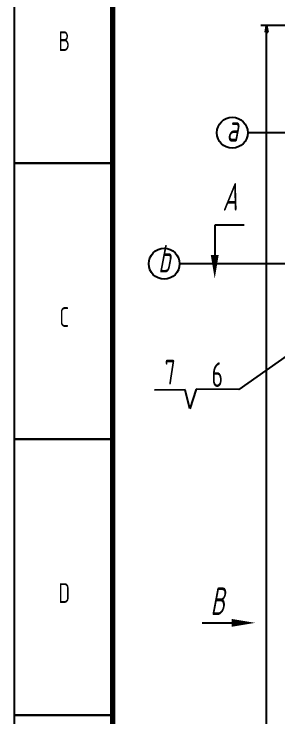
# Model space of a CAD drawing. Header units: millimetres. Extents: x 3797 to 16515, y 762 to 2553.
# Drawn here: x 3797.2 to 3864.3, y 2272.5 to 2451 of the extents above; entities that cross this region are included whole.
import ezdxf
from ezdxf.enums import TextEntityAlignment as Align

# ---------------------------------------------------------------- set-up
doc = ezdxf.new("R2010")
doc.units = ezdxf.units.MM
for name, color, linetype in [('DIM标注-YH', 4, 'Continuous'), ('runner实线1', 7, 'Continuous'), ('runner文本', 4, 'Continuous')]:
    doc.layers.add(name, color=color, linetype=linetype)
for name, color, linetype, lineweight in [('内框线', 7, 'Continuous', 60), ('外框线', 7, 'Continuous', 40), ('文本', 7, 'Continuous', 18)]:
    doc.layers.add(name, color=color, linetype=linetype, lineweight=lineweight)
doc.styles.add('HGCAD', font='gbenor.shx', dxfattribs={"width": 0.75, "bigfont": 'gbcbig.shx'})
doc.styles.add('HJ', font='gbenor.shx', dxfattribs={"width": 0.8, "height": 3.5, "bigfont": 'gbcbig.shx'})
doc.styles.add('runner-文字样式', font='gbeitc.shx', dxfattribs={"width": 0.707, "bigfont": 'gbcbig.shx'})
doc.dimstyles.new('runner标注', dxfattribs={"dimscale": 0.5, "dimtxt": 3.5, "dimasz": 3.5, "dimexe": 3, "dimexo": 0, "dimgap": 1, "dimtad": 1, "dimdec": 4, "dimlfac": 15, "dimzin": 9, "dimdsep": 46, "dimtxsty": 'runner-文字样式', "dimblk": 'CLOSED', "dimcen": 0, "dimclrd": 256, "dimclrt": 256, "dimadec": 4, "dimazin": 2, "dimtfac": 1, "dimtdec": 4, "dimtmove": 0, "dimatfit": 3, "dimldrblk": 'CLOSED', "dimfxl": 0, "dimarcsym": 0})

# ---------------------------------------------------------------- blocks, each defined once
blk = doc.blocks.new('_Closed')
at = {"color": 0, "linetype": 'ByBlock', "lineweight": -2}
for p, q in [((-1, 0.17), (0, 0)), ((-1, 0.17), (-1, -0.17)), ((0, 0), (-1, -0.17)), ((0, 0), (-1, 0))]:
    blk.add_line(p, q, dxfattribs=at)
blk = doc.blocks.new('*D6')
at = {"layer": 'Defpoints', "color": 0, "ltscale": 0.067, "transparency": 16777216}
for p in [(3861.45, 2448.15), (3923.88, 2448.15), (3896.35, 1970.35)]:
    blk.add_point(p, dxfattribs=at)
at = {"layer": 'DIM标注-YH', "color": 0, "lineweight": -2, "ltscale": 0.067, "transparency": 16777216}
for p, q in [((3923.88, 2448.15), (3859.95, 2448.15)), ((3896.35, 1970.35), (3859.95, 1970.35))]:
    blk.add_line(p, q, dxfattribs=at)
at = {"layer": 'DIM标注-YH', "lineweight": -2, "ltscale": 0.067, "transparency": 16777216}
blk.add_line((3861.45, 1972.1), (3861.45, 2446.4), dxfattribs=at)
at = {"layer": 'DIM标注-YH', "lineweight": -2, "ltscale": 0.067, "transparency": 16777216, "xscale": 1.75, "yscale": 1.75, "zscale": 1.75}
for p, rotation in [((3861.45, 2448.15), 90), ((3861.45, 1970.35), 270)]:
    blk.add_blockref('_Closed', p, dxfattribs=dict(at, rotation=rotation))
at = {"layer": 'DIM标注-YH', "ltscale": 0.067, "transparency": 16777216, "insert": (3860.07, 2211.66), "char_height": 1.75, "attachment_point": 5, "rotation": 90, "style": 'runner-文字样式'}
blk.add_mtext('7167', dxfattribs=at)

msp = doc.modelspace()

# ---------------------------------------------------------------- linework, layer by layer
at = {"layer": 'DIM标注-YH', "ltscale": 0.2}
for p, q in [((3885.081162, 2420.8858983), (3856.6394952, 2420.8858983)), ((3884.4144953, 2387.6192317), (3839.3015529, 2387.6192317)), ((3884.681162, 2376.952565), (3854.3533868, 2355.6999974)), ((3840.749333, 2355.6127589), (3832.8914177, 2355.4881835)), ((3841.8718923, 2350.7543154), (3840.749333, 2355.6127589)), ((3843.4933838, 2355.7373344), (3841.8718923, 2350.7543154)), ((3854.3533868, 2355.6999974), (3843.4933838, 2355.7373344))]:
    msp.add_line(p, q, dxfattribs=at)
at = {"layer": 'DIM标注-YH'}
for p, q in [((3855.7445601, 2397.3890222), (3848.2445601, 2397.3890222)), ((3848.2445601, 2397.3890222), (3848.2445601, 2389.8546637)), ((3845.0309722, 2296.4215243), (3852.5653308, 2296.4215243))]:
    msp.add_line(p, q, dxfattribs=at)
for points in [[(3848.2445601, 2383.8546637, 0, 2, 0), (3848.2445601, 2389.8546637, 2, 2, 0)], [(3858.5653308, 2296.4215243, 0, 2, 0), (3852.5653308, 2296.4215243, 2, 2, 0)]]:
    msp.add_lwpolyline(points, format="xyseb", dxfattribs=at)
at = {"layer": 'DIM标注-YH', "ltscale": 0.2}
for centre in [(3852.7139808, 2420.8858983), (3835.3760386, 2387.6192317)]:
    msp.add_circle(centre, 3.9255143, dxfattribs=at)
at = {"layer": 'runner实线1', "lineweight": 30}
msp.add_line((3822.2671705, 2272.9805933), (3797.1821645, 2272.9805725), dxfattribs=at)
at = {"layer": '内框线', "lineweight": 70}
msp.add_line((3822.1821645, 2543.4895293), (3822.4401594, 1722.4895293), dxfattribs=at)
at = {"layer": '外框线', "lineweight": 25}
msp.add_line((3797.1821645, 2553.4895293), (3797.1821645, 1712.4895293), dxfattribs=at)
at = {"layer": '外框线', "lineweight": 30}
for p, q in [((3797.1821645, 2413.1472392), (3822.2231239, 2413.1472461)), ((3797.1821645, 2343.0639197), (3822.2451472, 2343.0639197))]:
    msp.add_line(p, q, dxfattribs=at)

# ---------------------------------------------------------------- texts
at = {"layer": 'DIM标注-YH', "ltscale": 0.2, "style": 'HGCAD', "width": 0.75}
for s, p in [('7', (3835.5139932, 2356.9512644)), ('6', (3847.4508946, 2356.3303093))]:
    msp.add_text(s, height=6.2678313, dxfattribs=at).set_placement(p)
at = {"layer": 'runner文本', "style": 'runner-文字样式', "width": 0.707}
for s, p in [('a', (3852.7570475, 2422.1523146)), ('A', (3852.1421793, 2404.6123145)), ('b', (3835.4191053, 2388.885648)), ('B', (3848.9720808, 2301.9329035))]:
    msp.add_text(s, height=7, dxfattribs=at).set_placement(p, align=Align.MIDDLE_CENTER)
at = {"layer": '文本', "char_height": 5, "width": 25, "attachment_point": 5, "style": 'HJ'}
for s, insert in [('{\\C0;B}', (3809.9488312, 2444.1670986)), ('{\\C0;C}', (3809.9488506, 2374.0836902)), ('{\\C0;D}', (3809.9488312, 2304.0003707))]:
    msp.add_mtext(s, dxfattribs=dict(at, insert=insert))

# ---------------------------------------------------------------- dimensions: what is measured, and where the dimension line sits
at = {"layer": 'DIM标注-YH', "ltscale": 0.067}
dim = msp.add_linear_dim(base=(3861.4461896, 2448.1523211), p1=(3896.3478286, 1970.352565), p2=(3923.8821126, 2448.1523211), angle=90, dimstyle='runner标注', override={"dimdec": 0}, dxfattribs=at)
dim.commit()
dim.dimension.update_dxf_attribs({"geometry": '*D6', "text_midpoint": (3861.4461896, 2211.6580674), "dimtype": 160})

doc.saveas('drawing.dxf')
